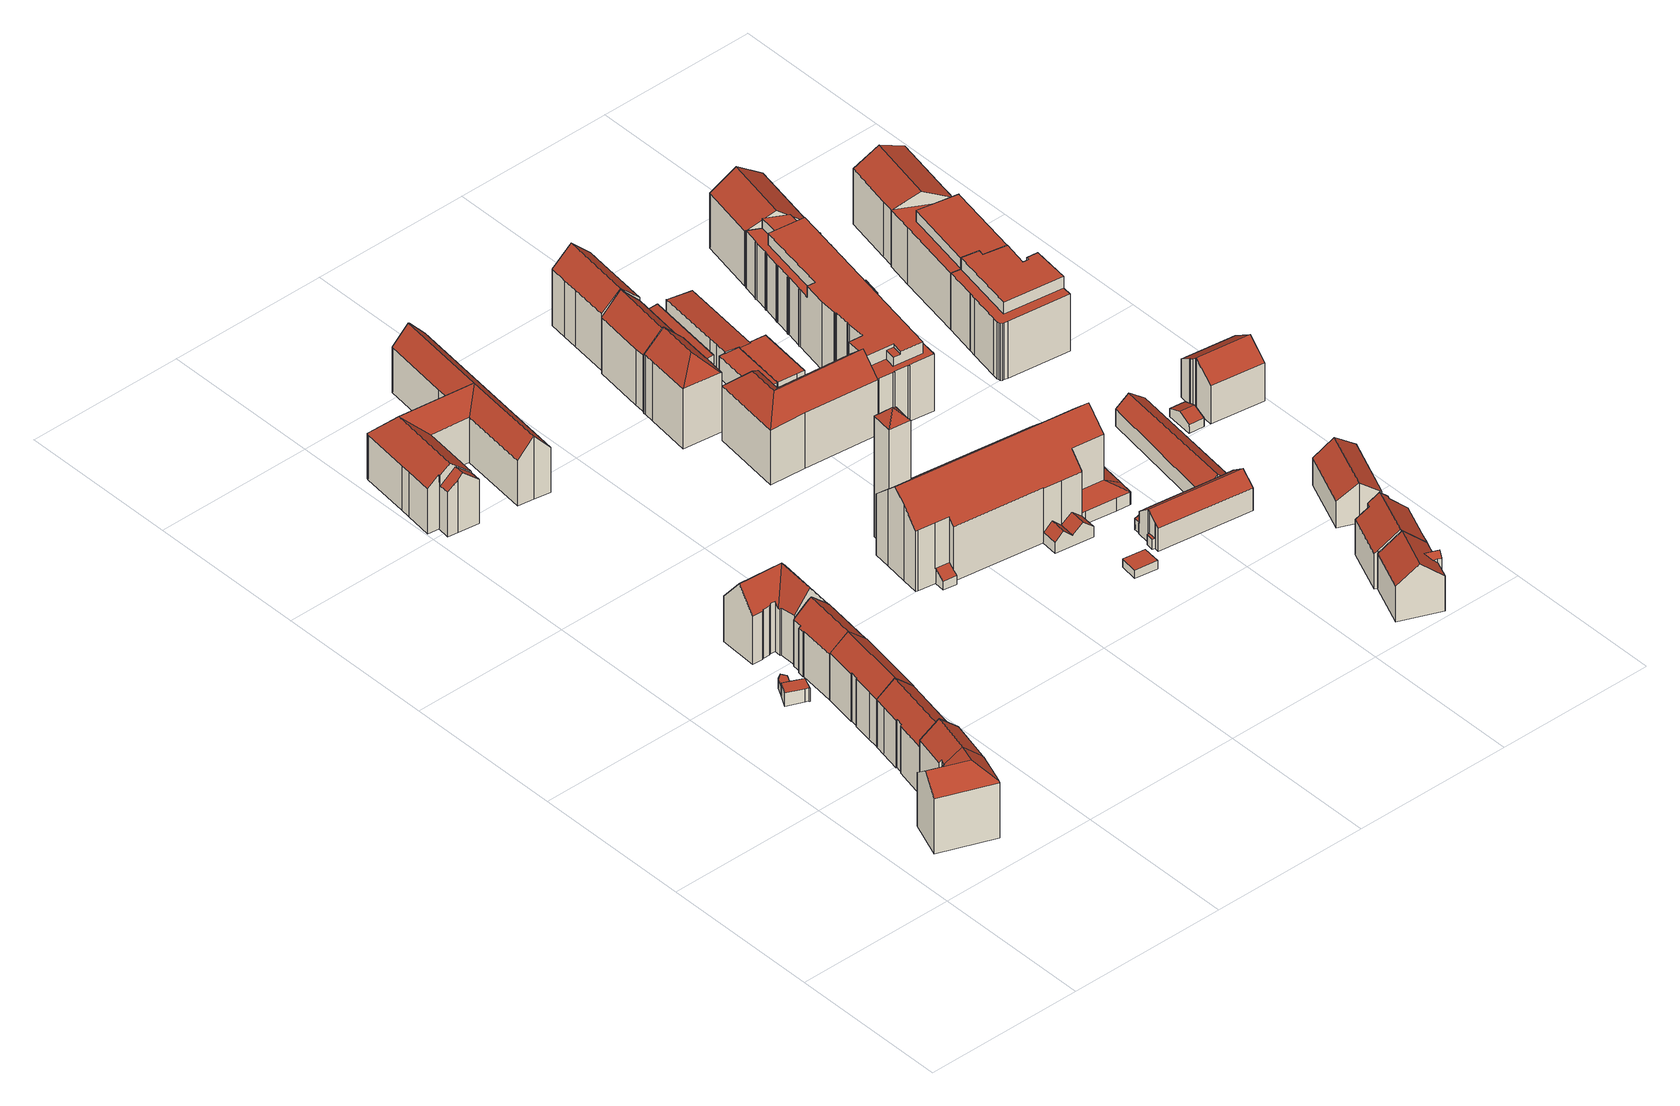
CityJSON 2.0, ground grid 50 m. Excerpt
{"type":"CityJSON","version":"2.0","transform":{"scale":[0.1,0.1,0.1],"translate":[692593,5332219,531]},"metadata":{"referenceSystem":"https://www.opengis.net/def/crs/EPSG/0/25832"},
"CityObjects":{
"building1":{"type":"Building","attributes":{"Gemeindeschluessel":"09162000","HoeheDach":"555.760","HoeheGrund":"532.380","Methode":"2000","NiedrigsteTraufeDesGebaeudes":"550.378","Geometrietyp2DReferenz":"3000","function":"31001_1000","roofType":"3100","measuredHeight":23.38,"storeysAboveGround":5},"geometry":[{"type":"MultiSurface","lod":"2","boundaries":[[[0,1,2,3]],[[4,5,6,7]],[[8,5,4,9,10]],[[6,11,12,7]],[[13,3,2,14,15]],[[10,9,13,15]],[[16,17,18,19,20]],[[21,22,20,19,23]],[[16,20,22,24]],[[0,3,13,9,4,7,12,25,26,27,17,16,24]],[[14,2,1,21,23,28]],[[11,29,30,25,12]],[[26,31,32,27]],[[28,23,30,29]],[[31,30,23,19,18,32]],[[26,25,30,31]],[[27,32,18,17]],[[0,24,22,21,1]],[[28,29,11,6,5,8]],[[10,15,14,28,8]]],"semantics":{"surfaces":[{"type":"WallSurface"},{"type":"RoofSurface"},{"type":"GroundSurface"}],"values":[0,0,0,0,0,0,0,1,0,2,1,0,0,1,1,0,0,0,1,1]}}]},
"building2":{"type":"Building","attributes":{"Gemeindeschluessel":"09162000","HoeheDach":"553.358","HoeheGrund":"532.511","Methode":"1000","NiedrigsteTraufeDesGebaeudes":"548.256","Geometrietyp2DReferenz":"3000","function":"31001_1000","roofType":"3100","measuredHeight":20.85,"storeysAboveGround":5},"geometry":[{"type":"MultiSurface","lod":"2","boundaries":[[[33,34,35,36]],[[33,36,37,38,39,40,41,42,43,44,45]],[[46,41,40,47]],[[48,49,39,38,50,51]],[[52,37,36,35]],[[37,52,53,50,38]],[[54,47,40,39,49]],[[55,45,44,56]],[[57,51,50,53]],[[58,42,41,46]],[[59,57,53,52,35,34,55,56,60,58,46,47,54]],[[48,59,54,49]],[[56,44,43,60]],[[59,48,51,57]],[[60,43,42,58]],[[34,33,45,55]]],"semantics":{"surfaces":[{"type":"WallSurface"},{"type":"RoofSurface"},{"type":"GroundSurface"}],"values":[0,1,0,1,0,0,0,0,0,0,2,0,0,0,0,0]}}]},
"building3":{"type":"Building","attributes":{"Gemeindeschluessel":"09162000","HoeheDach":"537.191","HoeheGrund":"532.800","Methode":"1000","NiedrigsteTraufeDesGebaeudes":"537.191","Geometrietyp2DReferenz":"3000","function":"31001_2000","roofType":"1000","measuredHeight":4.39},"geometry":[{"type":"MultiSurface","lod":"2","boundaries":[[[61,62,63,64]],[[65,66,67,68,61,64,69,70]],[[64,63,71,69]],[[72,71,63,62,73,74,75,76]],[[67,74,73,68]],[[69,71,72,70]],[[66,75,74,67]],[[65,76,75,66]],[[70,72,76,65]],[[68,73,62,61]]],"semantics":{"surfaces":[{"type":"WallSurface"},{"type":"GroundSurface"},{"type":"RoofSurface"}],"values":[0,1,0,2,0,0,0,0,0,0]}}]},
"building4":{"type":"Building","attributes":{"Gemeindeschluessel":"09162000","HoeheDach":"536.143","HoeheGrund":"532.880","Methode":"3100","NiedrigsteTraufeDesGebaeudes":"536.143","Geometrietyp2DReferenz":"3000","function":"31001_2000","roofType":"1000","measuredHeight":3.26},"geometry":[{"type":"MultiSurface","lod":"2","boundaries":[[[77,78,79,80]],[[81,82,83,84]],[[82,85,86,83]],[[79,84,83,86,80]],[[85,77,80,86]],[[78,81,84,79]],[[77,85,82,81,78]]],"semantics":{"surfaces":[{"type":"WallSurface"},{"type":"GroundSurface"},{"type":"RoofSurface"}],"values":[0,0,0,1,0,0,2]}}]},
"building5":{"type":"Building","attributes":{"Gemeindeschluessel":"09162000","HoeheDach":"553.396","HoeheGrund":"532.600","Methode":"1000","NiedrigsteTraufeDesGebaeudes":"548.379","Geometrietyp2DReferenz":"3000","function":"31001_1000","roofType":"3100","measuredHeight":20.8,"storeysAboveGround":5},"geometry":[{"type":"MultiSurface","lod":"2","boundaries":[[[87,88,89,90]],[[91,92,93,94]],[[95,40,96,97,98]],[[99,100,101,102]],[[98,97,94,93]],[[103,104,105,106]],[[103,106,89,88,101,100,107,40,95,108]],[[97,96,109,99,102,87,90,105,104,110,91,94]],[[98,93,92,111,108,95]],[[109,107,100,99]],[[108,111,110,104,103]],[[90,89,106,105]],[[96,40,107,109]],[[110,111,92,91]],[[102,101,88,87]]],"semantics":{"surfaces":[{"type":"WallSurface"},{"type":"RoofSurface"},{"type":"GroundSurface"}],"values":[0,0,0,0,0,0,1,2,1,0,0,0,0,0,0]}}]},
"building6":{"type":"Building","attributes":{"Gemeindeschluessel":"09162000","HoeheDach":"553.340","HoeheGrund":"532.750","Methode":"2000","NiedrigsteTraufeDesGebaeudes":"547.749","Geometrietyp2DReferenz":"3000","function":"31001_1000","roofType":"3100","measuredHeight":20.59,"storeysAboveGround":5},"geometry":[{"type":"MultiSurface","lod":"2","boundaries":[[[112,113,114,115]],[[116,117,118,119]],[[120,121,122,123,124]],[[125,126,127,124,123,128]],[[129,130,131,132]],[[118,117,129,132,133,112,115,134,135,121,120,136,137,138]],[[132,131,139,133]],[[134,140,141,135]],[[136,127,126,137]],[[120,124,127,136]],[[118,138,125,128,119]],[[117,116,130,129]],[[135,141,122,121]],[[113,112,133,139]],[[115,114,140,134]],[[113,139,131,130,116,119,128,123,122,141,140,114]],[[137,126,125,138]]],"semantics":{"surfaces":[{"type":"WallSurface"},{"type":"RoofSurface"},{"type":"GroundSurface"}],"values":[0,0,0,1,0,2,0,0,0,0,0,0,0,0,0,1,0]}}]},
"building7":{"type":"Building","attributes":{"Gemeindeschluessel":"09162000","HoeheDach":"556.280","HoeheGrund":"532.820","Methode":"2000","NiedrigsteTraufeDesGebaeudes":"547.975","Geometrietyp2DReferenz":"3000","function":"31001_1000","roofType":"3100","measuredHeight":23.46,"storeysAboveGround":4},"geometry":[{"type":"MultiSurface","lod":"2","boundaries":[[[142,143,144,145]],[[146,147,148,149,150]],[[151,152,153,154]],[[142,145,155,156,157,158]],[[145,144,150,149]],[[154,153,148,147]],[[159,157,156,160]],[[145,149,148,153,152,161,162,163,155]],[[164,161,152,151]],[[144,165,146,150]],[[121,158,157,159]],[[166,162,161,164]],[[121,120,143,142,158]],[[155,163,167,160,156]],[[143,120,165,144]],[[167,163,162,166]],[[120,121,159,160,167,166,164,151,154,147,146,165]]],"semantics":{"surfaces":[{"type":"RoofSurface"},{"type":"WallSurface"},{"type":"GroundSurface"}],"values":[0,1,1,0,0,1,1,0,1,1,1,1,1,1,1,1,2]}}]},
"building8":{"type":"Building","attributes":{"Gemeindeschluessel":"09162000","HoeheDach":"552.650","HoeheGrund":"531.619","Methode":"2000","NiedrigsteTraufeDesGebaeudes":"546.286","Geometrietyp2DReferenz":"3000","function":"31001_1000","roofType":"3100","measuredHeight":21.03,"storeysAboveGround":3},"geometry":[{"type":"MultiSurface","lod":"2","boundaries":[[[168,169,170,171]],[[172,173,174,175]],[[175,174,176,177]],[[178,179,180,181,182,183,184,185,186,187]],[[173,188,189,190,191,176,174]],[[180,192,193,194,181]],[[178,187,195,196,197,198]],[[199,200,190,189,201,202]],[[203,204,201,189,188]],[[205,206,207,208]],[[209,185,184,210]],[[211,182,181,194]],[[212,213,214,195,187,186]],[[190,179,215,216]],[[217,218,219,220,221]],[[190,200,206,205,192,180,179]],[[178,198,215,179]],[[171,177,176,191,168]],[[195,214,221,220,196]],[[222,215,198,197,219,218]],[[171,170,222,218,217,213,212,209,210,223,211,194,193,208,207,224,225,204,203,172,175,177]],[[219,197,196,220]],[[182,211,223,183]],[[170,169,216,215,222]],[[193,192,205,208]],[[217,221,214,213]],[[225,202,201,204]],[[224,199,202,225]],[[199,224,207,206,200]],[[210,184,183,223]],[[212,186,185,209]],[[203,188,173,172]],[[168,191,190,216,169]]],"semantics":{"surfaces":[{"type":"WallSurface"},{"type":"RoofSurface"},{"type":"GroundSurface"}],"values":[0,0,0,1,1,0,0,1,0,0,0,0,0,1,0,1,1,0,1,0,2,1,0,0,0,0,0,0,0,0,0,0,1]}}]},
"building9":{"type":"Building","attributes":{"Gemeindeschluessel":"09162000","HoeheDach":"577.220","HoeheGrund":"532.990","Methode":"1000","NiedrigsteTraufeDesGebaeudes":"573.435","Geometrietyp2DReferenz":"3000","function":"31001_2000","roofType":"3200","measuredHeight":44.23},"geometry":[{"type":"MultiSurface","lod":"2","boundaries":[[[226,227,228,229,230]],[[231,232,233,234,235]],[[235,234,236,237]],[[226,232,231,227]],[[228,237,236,229]],[[228,227,231,237]],[[234,233,238,236]],[[231,235,237]],[[226,230,238,233,232]],[[229,236,238,230]]],"semantics":{"surfaces":[{"type":"GroundSurface"},{"type":"RoofSurface"},{"type":"WallSurface"}],"values":[0,1,1,2,2,2,1,1,2,2]}}]},
"building10":{"type":"Building","attributes":{"Gemeindeschluessel":"09162000","HoeheDach":"557.420","HoeheGrund":"531.105","Methode":"2000","NiedrigsteTraufeDesGebaeudes":"550.538","Geometrietyp2DReferenz":"3000","function":"31001_1000","roofType":"3200","measuredHeight":26.32,"storeysAboveGround":6},"geometry":[{"type":"MultiSurface","lod":"2","boundaries":[[[239,240,241,242]],[[243,241,240,244,245,246,247,248,249,250,251,252,253,254]],[[245,255,256,246]],[[257,258,259,260,261,262,263,264,265,266,239,242]],[[243,257,242,241]],[[251,261,260,252]],[[253,259,258,254]],[[246,256,267,247]],[[252,260,259,253]],[[250,262,261,251]],[[257,243,254,258]],[[265,264,268]],[[247,267,269,248]],[[248,269,270,249]],[[250,249,270,263,262]],[[240,239,266,244]],[[245,244,266,265,268,255]],[[268,264,263,270,269,267,256,255]]],"semantics":{"surfaces":[{"type":"WallSurface"},{"type":"GroundSurface"},{"type":"RoofSurface"}],"values":[0,1,0,2,0,0,0,0,0,0,0,2,0,0,0,0,0,2]}}]},
"building11":{"type":"Building","attributes":{"name":"Königin des Friedens","Gemeindeschluessel":"09162000","HoeheDach":"562.000","HoeheGrund":"533.127","Methode":"2000","NiedrigsteTraufeDesGebaeudes":"536.063","Geometrietyp2DReferenz":"3000","function":"31001_3041","roofType":"3100","measuredHeight":28.87,"storeysAboveGround":1},"geometry":[{"type":"MultiSurface","lod":"2","boundaries":[[[271,272,273,274]],[[275,276,277]],[[278,279,280,281]],[[281,280,282,283]],[[284,285,286,287,288]],[[289,290,291,292]],[[293,294,295,296]],[[297,287,286,298]],[[299,300,272,271]],[[293,301,302,303,294]],[[304,274,273,305,306]],[[307,308,309,310]],[[311,312,313,314]],[[315,316,296,295]],[[317,318,311,314,319]],[[320,321,322,285,284,323]],[[324,325,326,327]],[[328,329,330,331,332,333]],[[334,335,336,337]],[[338,339,313,312,282,280,279,340,291,290,306,305]],[[319,339,338,341]],[[303,302,275,277]],[[293,296,316,329,328,321,320,342,343,309,308,299,271,274,304,289,292,344,278,281,283,345,346,301]],[[288,331,330,326,325,347,338,305,273,272,300,336,335,348,323,284]],[[288,287,349,332,331]],[[300,299,308,307,337,336]],[[276,350,341,277]],[[315,295,294,303,277,324,327]],[[328,333,351,297,298,322,321]],[[341,338,347,277]],[[319,352,353]],[[342,320,323,348,354]],[[344,340,279,278]],[[292,291,340,344]],[[317,346,345,318]],[[298,286,285,322]],[[350,352,319,341]],[[307,310,355,354,334,337]],[[351,349,287,297]],[[343,355,310,309]],[[345,283,282,312,311,318]],[[333,332,349,351]],[[329,316,315,327,326,330]],[[346,317,353,352,350,276,275,302,301]],[[277,347,325,324]],[[354,348,335,334]],[[304,306,290,289]],[[353,317,319]],[[314,313,339,319]],[[355,343,342,354]]],"semantics":{"surfaces":[{"type":"WallSurface"},{"type":"RoofSurface"},{"type":"GroundSurface"}],"values":[0,0,0,0,0,0,0,1,0,0,0,0,0,0,1,0,0,0,0,1,0,1,2,1,0,0,1,1,0,0,0,0,0,0,0,1,1,1,1,0,0,1,0,0,0,0,0,1,0,0]}}]},
"building12":{"type":"Building","attributes":{"Gemeindeschluessel":"09162000","HoeheDach":"534.657","HoeheGrund":"532.916","Methode":"1000","NiedrigsteTraufeDesGebaeudes":"534.657","Geometrietyp2DReferenz":"3000","function":"51009_1610","roofType":"1000","measuredHeight":1.74},"geometry":[{"type":"MultiSurface","lod":"2","boundaries":[[[356,357,358,359]],[[359,358,360,361]],[[362,360,358,357]],[[361,360,362,363]],[[363,362,357,356]],[[356,359,361,363]]],"semantics":{"surfaces":[{"type":"WallSurface"},{"type":"RoofSurface"},{"type":"GroundSurface"}],"values":[0,0,1,0,0,2]}}]},
"building13":{"type":"Building","attributes":{"Gemeindeschluessel":"09162000","HoeheDach":"556.820","HoeheGrund":"531.373","Methode":"2000","NiedrigsteTraufeDesGebaeudes":"550.249","Geometrietyp2DReferenz":"3000","function":"31001_1000","roofType":"3100","measuredHeight":25.45,"storeysAboveGround":7},"geometry":[{"type":"MultiSurface","lod":"2","boundaries":[[[364,365,366,367,368,369]],[[370,371,372,373]],[[374,366,365,375]],[[376,367,366,374]],[[377,368,367,376]],[[378,364,369,379]],[[364,378,380,381]],[[380,378,379,377,376,374,375,370,373]],[[370,375,365,371]],[[381,380,373,372]],[[379,369,368,377]],[[381,372,371,365,364]]],"semantics":{"surfaces":[{"type":"RoofSurface"},{"type":"WallSurface"},{"type":"GroundSurface"}],"values":[0,1,1,1,1,1,1,2,1,1,1,0]}}]},
"building14":{"type":"Building","attributes":{"Gemeindeschluessel":"09162000","HoeheDach":"557.340","HoeheGrund":"532.660","Methode":"2000","NiedrigsteTraufeDesGebaeudes":"551.075","Geometrietyp2DReferenz":"3000","function":"31001_1000","roofType":"3200","measuredHeight":24.68,"storeysAboveGround":6},"geometry":[{"type":"MultiSurface","lod":"2","boundaries":[[[382,383,384,385,386]],[[383,387,388,384]],[[389,390,391,392]],[[393,394,395,396]],[[388,397,398,384]],[[399,396,395,400]],[[401,402,398,397,393,396,399,403,389,392]],[[382,391,390,404,383]],[[404,403,399,400]],[[387,400,395,394,388]],[[383,404,400,387]],[[397,388,394,393]],[[401,392,391,382,386]],[[402,385,384,398]],[[390,389,403,404]],[[385,402,401,386]]],"semantics":{"surfaces":[{"type":"RoofSurface"},{"type":"WallSurface"},{"type":"GroundSurface"}],"values":[0,0,1,1,1,1,2,0,1,0,0,1,1,1,1,1]}}]},
"building15":{"type":"Building","attributes":{"Gemeindeschluessel":"09162000","HoeheDach":"535.729","HoeheGrund":"532.950","Methode":"2000","NiedrigsteTraufeDesGebaeudes":"535.729","Geometrietyp2DReferenz":"3000","function":"31001_2000","roofType":"1000","measuredHeight":2.78},"geometry":[{"type":"MultiSurface","lod":"2","boundaries":[[[405,406,407,408]],[[409,410,411,412]],[[411,406,405,412]],[[410,407,406,411]],[[412,405,408,409]],[[409,408,407,410]]],"semantics":{"surfaces":[{"type":"RoofSurface"},{"type":"GroundSurface"},{"type":"WallSurface"}],"values":[0,1,2,2,2,2]}}]},
"building16":{"type":"Building","attributes":{"Gemeindeschluessel":"09162000","HoeheDach":"557.344","HoeheGrund":"532.472","Methode":"1000","NiedrigsteTraufeDesGebaeudes":"551.418","Geometrietyp2DReferenz":"3000","function":"31001_1000","roofType":"3100","measuredHeight":24.87,"storeysAboveGround":7},"geometry":[{"type":"MultiSurface","lod":"2","boundaries":[[[413,414,415,416]],[[416,415,417,418]],[[414,419,420,421,422,415]],[[415,422,423,424,425,417]],[[426,421,420,427]],[[427,420,419,428]],[[428,419,414,413]],[[429,425,424,430]],[[431,423,422,432]],[[418,417,425,429]],[[413,416,418,429,430,431,432,426,427,428]],[[432,422,421,426]],[[430,424,423,431]]],"semantics":{"surfaces":[{"type":"WallSurface"},{"type":"RoofSurface"},{"type":"GroundSurface"}],"values":[0,0,1,1,0,0,0,0,0,0,2,0,0]}}]},
"building17":{"type":"Building","attributes":{"Gemeindeschluessel":"09162000","HoeheDach":"539.414","HoeheGrund":"532.194","Methode":"1000","NiedrigsteTraufeDesGebaeudes":"539.414","Geometrietyp2DReferenz":"3000","function":"31001_1000","roofType":"1000","measuredHeight":7.22,"storeysAboveGround":3},"geometry":[{"type":"MultiSurface","lod":"2","boundaries":[[[433,434,435,436]],[[437,438,434,433]],[[439,440,435,434,438,441,442,443,444,445,446]],[[447,444,443,448]],[[448,443,442,449]],[[436,435,440,450]],[[451,441,438,437]],[[450,440,439,452]],[[453,445,444,447]],[[454,453,447,448,449,451,437,433,436,450,452]],[[449,442,441,451]],[[452,439,446,454]],[[454,446,445,453]]],"semantics":{"surfaces":[{"type":"WallSurface"},{"type":"RoofSurface"},{"type":"GroundSurface"}],"values":[0,0,1,0,0,0,0,0,0,2,0,0,0]}}]},
"building18":{"type":"Building","attributes":{"Gemeindeschluessel":"09162000","HoeheDach":"535.942","HoeheGrund":"532.740","Methode":"1000","NiedrigsteTraufeDesGebaeudes":"535.407","Geometrietyp2DReferenz":"3000","function":"31001_2000","roofType":"3100","measuredHeight":3.2},"geometry":[{"type":"MultiSurface","lod":"2","boundaries":[[[455,456,457,458]],[[459,460,461,456,455]],[[462,463,464,465]],[[457,456,461,466]],[[458,457,466,463,462]],[[465,464,467,468]],[[468,467,460,459]],[[459,455,458,462,465,468]],[[466,461,460,467,464,463]]],"semantics":{"surfaces":[{"type":"WallSurface"},{"type":"RoofSurface"},{"type":"GroundSurface"}],"values":[0,0,0,1,0,0,0,2,1]}}]},
"building19":{"type":"Building","attributes":{"Gemeindeschluessel":"09162000","HoeheDach":"539.471","HoeheGrund":"531.670","Methode":"1000","NiedrigsteTraufeDesGebaeudes":"539.471","Geometrietyp2DReferenz":"3000","function":"31001_1000","roofType":"1000","measuredHeight":7.8,"storeysAboveGround":3},"geometry":[{"type":"MultiSurface","lod":"2","boundaries":[[[469,470,471,472]],[[473,474,475,476]],[[474,477,471,470,478,479,480,475]],[[481,480,479,482]],[[482,479,478,483]],[[476,475,480,481]],[[483,478,470,469]],[[476,481,482,483,469,472,484,473]],[[484,477,474,473]],[[472,471,477,484]]],"semantics":{"surfaces":[{"type":"WallSurface"},{"type":"RoofSurface"},{"type":"GroundSurface"}],"values":[0,0,1,0,0,0,0,2,0,0]}}]},
"building20":{"type":"Building","attributes":{"Gemeindeschluessel":"09162000","HoeheDach":"535.802","HoeheGrund":"532.613","Methode":"2000","NiedrigsteTraufeDesGebaeudes":"535.179","Geometrietyp2DReferenz":"3000","function":"31001_2000","roofType":"1000","measuredHeight":3.19,"storeysAboveGround":1},"geometry":[{"type":"MultiSurface","lod":"2","boundaries":[[[485,486,487,488]],[[489,490,491,492]],[[490,487,486,493,494,491]],[[492,491,494,495]],[[492,495,496,485,488,489]],[[496,493,486,485]],[[488,487,490,489]],[[495,494,493,496]]],"semantics":{"surfaces":[{"type":"WallSurface"},{"type":"RoofSurface"},{"type":"GroundSurface"}],"values":[0,0,1,0,2,0,0,0]}}]},
"building21":{"type":"Building","attributes":{"Gemeindeschluessel":"09162000","HoeheDach":"539.923","HoeheGrund":"532.091","Methode":"2000","NiedrigsteTraufeDesGebaeudes":"539.120","Geometrietyp2DReferenz":"3000","function":"31001_1000","roofType":"1000","measuredHeight":7.83,"storeysAboveGround":3},"geometry":[{"type":"MultiSurface","lod":"2","boundaries":[[[497,480,498,499]],[[500,501,502,503,504,505,506,498,480,507,508]],[[509,503,502,510]],[[499,498,506,511]],[[500,512,513,501]],[[513,512,514,515,497,499,511,516,517,509,510]],[[510,502,501,513]],[[511,506,505,516]],[[516,505,504,517]],[[517,504,503,509]],[[515,507,480,497]],[[512,500,508,514]],[[514,508,507,515]]],"semantics":{"surfaces":[{"type":"WallSurface"},{"type":"RoofSurface"},{"type":"GroundSurface"}],"values":[0,1,0,0,0,2,0,0,0,0,0,0,0]}}]},
"building22":{"type":"Building","attributes":{"Gemeindeschluessel":"09162000","HoeheDach":"544.599","HoeheGrund":"533.420","Methode":"2000","NiedrigsteTraufeDesGebaeudes":"536.810","Geometrietyp2DReferenz":"3000","function":"31001_9998","roofType":"3100","measuredHeight":11.18,"storeysAboveGround":2},"geometry":[{"type":"MultiSurface","lod":"2","boundaries":[[[518,519,520,521,522]],[[523,521,520,524,525,526]],[[527,528,529,530]],[[531,532,533,534]],[[535,536,532,537,538,539]],[[531,540,537,532]],[[541,542,523,526,543]],[[544,538,537,540,545,529,528]],[[546,525,524,547]],[[545,548,530,529]],[[527,530,548,549,550,551,536,535,546,547,519,518,552,553,554,555]],[[550,549,540,531,534]],[[550,534,533,551]],[[551,533,532,536]],[[552,541,556,553]],[[552,518,522,542,541]],[[544,557,558,556,541,543,539,538]],[[553,556,558,554]],[[527,555,557,544,528]],[[542,522,521,523]],[[554,558,557,555]],[[543,526,525,546,535,539]],[[547,524,520,519]],[[548,545,540,549]]],"semantics":{"surfaces":[{"type":"WallSurface"},{"type":"RoofSurface"},{"type":"GroundSurface"}],"values":[0,1,0,1,0,0,0,1,0,0,2,0,0,0,0,0,1,0,0,1,0,0,0,0]}}]},
"building23":{"type":"Building","attributes":{"Gemeindeschluessel":"09162000","HoeheDach":"550.500","HoeheGrund":"532.730","Methode":"2000","NiedrigsteTraufeDesGebaeudes":"544.604","Geometrietyp2DReferenz":"3000","function":"31001_9998","roofType":"3100","measuredHeight":17.77,"storeysAboveGround":4},"geometry":[{"type":"MultiSurface","lod":"2","boundaries":[[[559,560,561,562]],[[563,564,565,566,567]],[[563,568,569,570,564]],[[567,571,572,568,563]],[[566,565,573,574]],[[575,573,565,570,569,576,577,578,579,580]],[[581,582,562,561,580]],[[583,578,577,584]],[[581,580,579,585]],[[585,579,578,583]],[[576,586,577]],[[568,572,586,576,569]],[[580,561,560,575]],[[559,574,573,575,560]],[[565,564,570]],[[586,572,571,584,577]],[[571,567,566,574,559,562,582,581,585,583,584]]],"semantics":{"surfaces":[{"type":"WallSurface"},{"type":"RoofSurface"},{"type":"GroundSurface"}],"values":[0,0,1,0,0,1,0,0,0,0,0,1,1,0,0,0,2]}}]},
"building24":{"type":"Building","attributes":{"Gemeindeschluessel":"09162000","HoeheDach":"550.930","HoeheGrund":"532.863","Methode":"2000","NiedrigsteTraufeDesGebaeudes":"544.577","Geometrietyp2DReferenz":"3000","function":"31001_9998","roofType":"3100","measuredHeight":18.07,"storeysAboveGround":4},"geometry":[{"type":"MultiSurface","lod":"2","boundaries":[[[587,588,589,590]],[[591,592,593,594]],[[595,596,597,598,599]],[[595,599,600,601]],[[602,603,593,592,604,605,606,596,595,601,587,590,607,608,609]],[[603,610,594,593]],[[607,611,612,608]],[[580,612,611,589,588,600,599,598,613]],[[601,600,588,587]],[[604,614,615,605]],[[614,604,592,591]],[[608,612,580,609]],[[602,613,610,603]],[[591,594,610,613,598,597,616,615,614]],[[605,615,616,606]],[[602,609,580,613]],[[606,616,597,596]],[[590,589,611,607]]],"semantics":{"surfaces":[{"type":"WallSurface"},{"type":"GroundSurface"},{"type":"RoofSurface"}],"values":[0,0,0,0,1,0,0,2,0,0,0,0,0,2,0,0,0,0]}}]},
"building25":{"type":"Building","attributes":{"Gemeindeschluessel":"09162000","HoeheDach":"555.360","HoeheGrund":"532.380","Methode":"2000","NiedrigsteTraufeDesGebaeudes":"551.540","Geometrietyp2DReferenz":"3000","function":"31001_1000","roofType":"1000","measuredHeight":22.98,"storeysAboveGround":6},"geometry":[{"type":"MultiSurface","lod":"2","boundaries":[[[617,618,619,620]],[[621,622,623,624]],[[625,626,627,628]],[[629,630,631,632]],[[633,634,635,636]],[[637,638,639,640]],[[641,642,643,644]],[[645,646,647,648]],[[649,650,651,652]],[[653,654,655,656]],[[657,658,659,660]],[[661,662,663,664]],[[665,666,667,668]],[[620,619,669,670]],[[671,672,673,674]],[[675,676,677,678]],[[679,680,681,682,683,684,685,686,687,688,689,690,677,676,691,692,693,694,695,696]],[[697,698,699,700]],[[701,702,703,704]],[[705,689,688,706]],[[707,680,679,708]],[[709,710,638,637]],[[711,712,651,650]],[[713,714,715,716,717,675,678,718,705,706,719,720,697,700,721,722,723,724,709,637,640,725,726,727,728,729,730,731,732,733,734,657,660,735,736,701,704,737,738,739,740,741,633,636,629,632,742,743,744,745,746,747,748,749,671,674,665,668,750,751,752,661,664,753,754,755,756,757,621,624,758,625,628,759,645,648,760,761,617,620,670,762,653,656,763,764,765]],[[641,644,766,767,768,769,655,654,770,669,619,618,771,772,647,646,773,627,626,774,623,622,775,776,777,778,779,663,662,780,781,782,667,666,673,672,783,784,785,786,787,788,789,790,631,630,635,634,791,792,793,794,795,703,702,796,797,798,799,800]],[[624,623,774,758]],[[704,703,795,737]],[[750,782,781,751]],[[742,790,789,743]],[[636,635,630,629]],[[718,690,689,705]],[[674,673,666,665]],[[745,787,786,746]],[[678,677,690,718]],[[741,791,634,633]],[[641,800,681,680,707,642]],[[632,631,790,742]],[[759,773,646,645]],[[697,720,686,685,801,698]],[[706,688,687,719]],[[730,802,803,731]],[[752,780,662,661]],[[797,712,711,798]],[[761,771,618,617]],[[755,777,776,756]],[[757,775,622,621]],[[736,735,804,652,651,712,797,796]],[[668,667,782,750]],[[664,663,779,753]],[[724,805,710,709]],[[683,682,799,798,711,650,649,806]],[[763,769,768,764]],[[719,687,686,720]],[[734,807,658,657]],[[707,708,643,642]],[[743,789,788,744]],[[722,808,809,723]],[[748,784,783,749]],[[799,682,681,800]],[[753,779,778,754]],[[762,770,654,653]],[[670,669,770,762]],[[739,793,792,740]],[[628,627,773,759]],[[740,792,791,741]],[[732,810,811,733]],[[656,655,769,763]],[[764,768,767,765]],[[733,811,807,734]],[[736,796,702,701]],[[812,806,649,652,804,659,658,807,811,810,803,802,813,814,815,816,817,639,638,710,805,809,808,818,699,698,801]],[[715,693,692,716]],[[714,694,693,715]],[[744,788,787,745]],[[723,809,805,724]],[[660,659,804,735]],[[751,781,780,752]],[[726,816,815,727]],[[679,696,766,644,643,708]],[[738,794,793,739]],[[749,783,672,671]],[[728,814,813,729]],[[640,639,817,725]],[[737,795,794,738]],[[754,778,777,755]],[[758,774,626,625]],[[725,817,816,726]],[[729,813,802,730]],[[727,815,814,728]],[[812,684,683,806]],[[801,685,684,812]],[[760,772,771,761]],[[713,765,767,766,696,695]],[[716,692,691,717]],[[721,818,808,722]],[[713,695,694,714]],[[746,786,785,747]],[[717,691,676,675]],[[700,699,818,721]],[[747,785,784,748]],[[756,776,775,757]],[[648,647,772,760]],[[731,803,810,732]]],"semantics":{"surfaces":[{"type":"WallSurface"},{"type":"RoofSurface"},{"type":"GroundSurface"}],"values":[0,0,0,0,0,0,0,0,0,0,0,0,0,0,0,0,1,0,0,0,0,0,1,2,1,0,0,0,0,0,0,0,0,0,0,0,0,0,0,0,0,0,0,0,0,0,0,0,0,0,0,0,0,0,1,0,0,0,0,0,0,0,0,0,0,0,0,0,0,0,1,0,0,0,0,0,0,0,0,0,0,0,0,0,0,0,0,0,0,0,0,0,0,0,0,0,0,0,0,0,0,0,0]}}]},
"building26":{"type":"Building","attributes":{"Gemeindeschluessel":"09162000","HoeheDach":"541.889","HoeheGrund":"532.660","Methode":"1000","NiedrigsteTraufeDesGebaeudes":"537.500","Geometrietyp2DReferenz":"3000","function":"31001_9998","roofType":"3100","measuredHeight":9.23,"storeysAboveGround":1},"geometry":[{"type":"MultiSurface","lod":"2","boundaries":[[[819,820,821,822]],[[823,824,825,826]],[[827,828,829,830,831]],[[826,825,832,833]],[[834,835,833,832]],[[836,837,838,829,828]],[[827,839,836,828]],[[835,834,822,821]],[[840,823,826,833,835,821,820,837,836,839]],[[823,840,831,830,824]],[[820,819,838,837]],[[834,832,825,824,830,829,838,819,822]],[[831,840,839,827]]],"semantics":{"surfaces":[{"type":"WallSurface"},{"type":"RoofSurface"},{"type":"GroundSurface"}],"values":[0,0,1,0,0,0,0,0,2,0,0,1,0]}}]},
"building27":{"type":"Building","attributes":{"Gemeindeschluessel":"09162000","HoeheDach":"546.612","HoeheGrund":"532.960","Methode":"2000","NiedrigsteTraufeDesGebaeudes":"541.982","Geometrietyp2DReferenz":"3000","function":"31001_1000","roofType":"3100","measuredHeight":13.65,"storeysAboveGround":3},"geometry":[{"type":"MultiSurface","lod":"2","boundaries":[[[841,842,843,844]],[[842,845,846,843]],[[847,841,844,848,849,850]],[[848,846,845,849]],[[851,852,845,842]],[[849,845,852,850]],[[844,843,846,848]],[[842,841,847,851]],[[851,847,850,852]]],"semantics":{"surfaces":[{"type":"WallSurface"},{"type":"RoofSurface"},{"type":"GroundSurface"}],"values":[0,1,2,0,1,0,0,0,0]}}]},
"building28":{"type":"Building","attributes":{"Gemeindeschluessel":"09162000","HoeheDach":"556.776","HoeheGrund":"532.720","Methode":"1000","NiedrigsteTraufeDesGebaeudes":"551.207","Geometrietyp2DReferenz":"3000","function":"31001_1000","roofType":"3100","measuredHeight":24.06,"storeysAboveGround":6},"geometry":[{"type":"MultiSurface","lod":"2","boundaries":[[[853,854,855,856,857]],[[853,857,858,859,860]],[[857,856,861,858]],[[861,856,855,862]],[[858,861,862,863,859]],[[862,855,854,864,863]],[[859,863,864,860]],[[860,864,854,853]]],"semantics":{"surfaces":[{"type":"WallSurface"},{"type":"GroundSurface"},{"type":"RoofSurface"}],"values":[0,1,0,2,0,2,0,0]}}]},
"building29":{"type":"Building","attributes":{"Gemeindeschluessel":"09162000","HoeheDach":"537.103","HoeheGrund":"532.621","Methode":"1000","NiedrigsteTraufeDesGebaeudes":"535.381","Geometrietyp2DReferenz":"3000","function":"31001_2000","roofType":"3100","measuredHeight":4.48,"storeysAboveGround":1},"geometry":[{"type":"MultiSurface","lod":"2","boundaries":[[[865,866,867,868,869]],[[870,871,865,869]],[[870,872,873,874,871]],[[869,868,872,870]],[[868,867,873,872]],[[871,874,866,865]],[[867,866,874,873]]],"semantics":{"surfaces":[{"type":"WallSurface"},{"type":"GroundSurface"},{"type":"RoofSurface"}],"values":[0,1,0,0,2,0,2]}}]},
"building30":{"type":"Building","attributes":{"Gemeindeschluessel":"09162000","HoeheDach":"555.474","HoeheGrund":"532.470","Methode":"2000","NiedrigsteTraufeDesGebaeudes":"551.631","Geometrietyp2DReferenz":"3000","function":"31001_1000","roofType":"1000","measuredHeight":23,"storeysAboveGround":7},"geometry":[{"type":"MultiSurface","lod":"2","boundaries":[[[875,876,877,878]],[[879,880,876,875]],[[881,882,883,884]],[[885,886,887,888]],[[889,890,891,892]],[[884,883,893,894]],[[892,891,895,896]],[[897,898,899,879,875,878,900,901,902,903,904,905,889,892,896,881,884,894,906,907,908]],[[905,909,910,890,889]],[[886,910,909,887]],[[904,911,909,905]],[[897,912,913,898]],[[898,913,914,899]],[[900,915,916,901]],[[893,917,906,894]],[[903,918,911,904]],[[899,914,880,879]],[[885,917,893,883,882,895,891,890,910,886]],[[907,888,919,908]],[[919,888,887,909,911,918,920,916,915,877,876,880,914,913,912]],[[901,916,920,902]],[[895,882,881,896]],[[920,918,903,902]],[[919,912,897,908]],[[906,917,885,888,907]],[[877,915,900,878]]],"semantics":{"surfaces":[{"type":"WallSurface"},{"type":"GroundSurface"},{"type":"RoofSurface"}],"values":[0,0,0,0,0,0,0,1,0,0,0,0,0,0,0,0,0,2,0,2,0,0,0,0,0,0]}}]},
"building31":{"type":"Building","attributes":{"Gemeindeschluessel":"09162000","HoeheDach":"550.280","HoeheGrund":"532.630","Methode":"2000","NiedrigsteTraufeDesGebaeudes":"545.403","Geometrietyp2DReferenz":"3000","function":"31001_1000","roofType":"3100","measuredHeight":17.65,"storeysAboveGround":4},"geometry":[{"type":"MultiSurface","lod":"2","boundaries":[[[921,922,923,924]],[[925,926,927,928]],[[926,929,930,931,932,933,923,922,927]],[[934,925,928,921,924,935,936,937,938,939,940]],[[939,941,942,940]],[[924,923,933,935]],[[935,933,932,936]],[[938,943,941,939]],[[928,927,922,921]],[[943,930,929,944,942,941]],[[940,942,944,934]],[[934,944,929,926,925]],[[936,932,931,937]],[[937,931,930,943,938]]],"semantics":{"surfaces":[{"type":"WallSurface"},{"type":"RoofSurface"},{"type":"GroundSurface"}],"values":[0,0,1,2,0,0,0,0,0,1,0,0,0,0]}}]},
"building32":{"type":"Building","attributes":{"Gemeindeschluessel":"09162000","HoeheDach":"555.434","HoeheGrund":"532.520","Methode":"2000","NiedrigsteTraufeDesGebaeudes":"551.608","Geometrietyp2DReferenz":"3000","function":"31001_1000","roofType":"1000","measuredHeight":22.91,"storeysAboveGround":7},"geometry":[{"type":"MultiSurface","lod":"2","boundaries":[[[892,945,946,889]],[[946,945,947,948,949,950,951]],[[952,953,954,955]],[[956,957,911,909,958,959,954,953,960]],[[904,911,957,961]],[[957,956,962,961]],[[956,960,963,962]],[[964,955,954,959,949,948]],[[909,951,950,958]],[[958,950,949,959]],[[889,946,951,909,905]],[[964,948,947,896]],[[896,947,945,892]],[[905,909,911,904]],[[964,896,892,889,905,904,961,962,963,952,955]],[[963,960,953,952]]],"semantics":{"surfaces":[{"type":"WallSurface"},{"type":"RoofSurface"},{"type":"GroundSurface"}],"values":[0,1,0,1,0,0,0,0,0,0,0,0,0,0,2,0]}}]},
"building33":{"type":"Building","attributes":{"Gemeindeschluessel":"09162000","HoeheDach":"556.325","HoeheGrund":"532.930","Methode":"2000","NiedrigsteTraufeDesGebaeudes":"551.415","Geometrietyp2DReferenz":"3000","function":"31001_9998","roofType":"3100","measuredHeight":23.39,"storeysAboveGround":6},"geometry":[{"type":"MultiSurface","lod":"2","boundaries":[[[965,966,967,968,969,970,971]],[[972,967,966,973]],[[974,975,970,969,976]],[[977,978,979,980]],[[976,969,968,981]],[[971,970,975,982,979,978]],[[973,966,965,983]],[[984,982,975,974]],[[980,979,982,984]],[[974,976,981,972,973,983,977,980,984]],[[983,965,971,978,977]],[[981,968,967,972]]],"semantics":{"surfaces":[{"type":"RoofSurface"},{"type":"WallSurface"},{"type":"GroundSurface"}],"values":[0,1,1,1,1,0,1,1,1,2,1,1]}}]}
},
"vertices":[
[305,199,14],[305,199,200],[307,198,198],[307,198,14],[138,269,14],[138,269,194],[145,266,194],[145,266,14],[115,209,248],[95,155,14],[95,155,198],[143,261,198],[143,261,14],[266,89,14],[268,95,203],[266,89,198],[340,334,14],[229,360,14],[229,360,199],[285,347,248],[340,334,199],[305,200,200],[312,218,198],[253,220,248],[312,218,14],[205,238,14],[211,254,14],[204,256,14],[235,164,248],[198,240,198],[205,238,204],[211,254,206],[204,256,199],
[252,459,174],[252,459,15],[229,361,15],[229,361,173],[229,360,173],[285,347,224],[331,570,224],[277,581,175],[277,578,175],[270,545,175],[257,483,174],[259,482,177],[254,458,177],[277,578,15],[277,581,15],[385,555,174],[386,558,174],[340,334,174],[378,522,174],[229,360,15],[340,334,15],[386,558,15],[254,458,15],[259,482,15],[378,522,15],[270,545,15],[385,555,15],[257,483,15],
[270,833,18],[270,833,62],[269,834,62],[269,834,18],[208,863,18],[229,900,18],[253,889,18],[288,873,18],[269,836,18],[259,840,18],[269,836,62],[259,840,62],[288,873,62],[253,889,62],[229,900,62],[208,863,62],
[271,923,51],[253,889,51],[253,889,19],[271,923,19],[229,900,51],[245,928,51],[245,928,19],[229,900,19],[261,939,51],[261,939,19],
[296,679,16],[296,679,177],[300,703,177],[300,703,16],[392,594,16],[392,594,175],[386,561,175],[386,561,16],[331,569,224],[277,581,16],[386,558,16],[386,558,175],[283,616,16],[283,616,175],[293,679,175],[293,679,16],[314,804,174],[314,804,16],[297,703,16],[297,703,174],[278,583,175],[369,794,224],[278,583,16],[424,783,16],[424,783,175],
[333,940,18],[333,940,172],[336,968,172],[336,968,18],[313,804,171],[313,804,18],[314,804,18],[314,804,172],[449,959,18],[342,972,18],[342,972,176],[393,966,223],[449,959,172],[424,783,172],[425,786,172],[429,818,172],[369,794,223],[327,920,18],[327,920,169],[325,921,168],[325,921,18],[328,941,18],[337,970,18],[339,972,18],[429,818,18],[425,786,18],[424,783,18],[328,941,167],[337,970,172],[339,972,174],
[391,966,253],[449,959,170],[472,1154,170],[405,1093,253],[269,1167,18],[261,1046,18],[261,1046,180],[265,1103,253],[269,1167,170],[298,1047,18],[298,1047,183],[295,1044,179],[295,1044,18],[340,1034,171],[340,1026,172],[343,1026,176],[342,972,183],[343,1026,18],[340,1026,18],[320,1045,183],[324,1048,187],[340,1046,187],[320,1045,18],[472,1154,18],[324,1048,18],[340,1046,18],
[252,1951,158],[278,2168,158],[278,2168,6],[252,1951,6],[424,2504,6],[424,2504,157],[353,1935,157],[353,1935,6],[304,1944,215],[304,1944,6],[67,2008,216],[96,2241,216],[38,2296,159],[36,2297,157],[35,2291,157],[16,2140,157],[12,2106,157],[1,2022,157],[37,2018,189],[36,2012,189],[374,2510,215],[372,2510,216],[335,2212,216],[302,1944,216],[227,2274,159],[227,2274,6],[36,2297,6],[36,2012,155],[83,2006,197],[134,2000,153],[134,2000,157],[292,2280,157],[290,2268,157],[322,2517,158],[295,2308,158],[374,2510,6],[322,2517,6],[227,2275,157],[290,2268,158],[290,2268,6],[227,2275,6],[1,2022,6],[12,2106,6],[35,2291,6],[37,2018,6],[32,1978,6],[32,1978,155],[156,2183,157],[278,2168,157],[64,1974,6],[129,1965,6],[129,1965,153],[79,1972,198],[64,1974,183],[156,2183,6],[16,2140,6],[292,2280,6],[295,2308,6],
[908,1171,20],[905,1147,20],[838,1156,20],[847,1224,20],[914,1215,20],[905,1147,425],[908,1171,425],[914,1214,425],[876,1186,462],[876,1185,462],[847,1224,425],[838,1156,425],[914,1215,424],
[860,1874,202],[860,1874,1],[866,1874,1],[866,1874,195],[869,1902,1],[854,1826,1],[734,1842,1],[751,1981,1],[755,2012,1],[755,2019,1],[815,2010,1],[875,2001,1],[875,2000,1],[875,1997,1],[871,1967,1],[863,1903,1],[734,1842,200],[751,1981,200],[869,1902,195],[863,1903,202],[871,1967,202],[875,1997,202],[875,2000,202],[875,2001,201],[816,2010,264],[801,1885,264],[851,1826,204],[854,1826,202],[755,2012,200],[736,1842,203],[755,2019,200],[815,2010,264],
[775,982,21],[775,982,224],[782,1036,274],[782,1036,21],[1437,921,63],[1437,921,64],[1384,928,96],[838,1156,21],[838,1156,228],[905,1147,228],[905,1147,21],[908,1171,205],[908,1171,21],[1156,909,204],[1156,909,56],[1183,905,84],[1211,901,56],[1211,901,204],[799,1164,21],[799,1164,226],[829,1160,226],[829,1160,21],[1427,875,21],[1427,875,64],[1386,880,64],[1386,880,21],[1205,849,56],[1177,853,84],[781,981,21],[781,981,224],[1431,875,21],[1431,875,63],[1429,875,64],[792,1109,21],[787,1076,310],[792,1109,278],[836,973,71],[836,973,21],[832,939,21],[832,939,51],[1307,1118,63],[1307,1118,205],[1300,1069,252],[1300,1069,96],[1289,893,64],[1289,893,21],[1460,1098,63],[1318,1117,63],[1401,1056,96],[1156,910,21],[1150,856,21],[1150,856,56],[1156,910,205],[1284,941,96],[1284,941,249],[1277,895,206],[1277,895,64],[1269,840,21],[1276,895,21],[1276,895,206],[1276,893,204],[1276,893,56],[1269,840,57],[879,968,71],[879,968,224],[835,973,224],[835,973,71],[1392,995,310],[1401,1056,252],[829,1158,227],[1392,995,96],[876,947,21],[874,934,21],[829,1158,21],[1318,1117,21],[1460,1098,21],[1384,928,249],[876,947,204],[1244,897,84],[1446,988,63],[1237,845,84],[1454,1049,64],[1454,1049,63],[876,947,59],[874,934,51],
[847,1781,19],[847,1781,37],[852,1813,37],[852,1813,19],[934,1803,37],[934,1803,19],[930,1770,37],[930,1770,19],
[815,2010,258],[840,2204,258],[780,2212,193],[760,2056,193],[757,2026,193],[755,2019,192],[900,2197,4],[900,2197,193],[876,2010,193],[876,2010,4],[780,2212,4],[840,2204,4],[760,2056,4],[757,2026,4],[815,2010,4],[755,2019,4],[875,2001,4],[875,2001,193],
[1143,1596,263],[855,1623,263],[790,1564,201],[902,1556,203],[1136,1532,201],[867,1721,263],[818,1785,201],[1147,1660,17],[1147,1660,202],[1150,1660,202],[1150,1660,17],[847,1781,17],[847,1781,201],[930,1770,201],[930,1770,17],[818,1785,17],[790,1564,17],[931,1770,17],[931,1770,201],[1136,1532,17],[902,1556,17],[920,1683,17],[920,1683,201],
[1307,632,47],[1314,689,47],[1244,699,47],[1236,642,47],[1236,642,20],[1244,699,20],[1314,689,20],[1307,632,20],
[900,2197,15],[900,2197,204],[840,2204,263],[840,2204,15],[780,2212,204],[780,2212,15],[917,2336,204],[920,2363,204],[928,2420,204],[868,2428,263],[808,2435,204],[800,2378,204],[795,2331,204],[928,2420,15],[920,2363,15],[917,2336,15],[795,2331,15],[800,2378,15],[808,2435,15],[868,2428,15],
[1052,1977,12],[1052,1977,84],[1031,1805,84],[1031,1805,12],[1053,1980,12],[1053,1980,84],[1014,1807,84],[1029,1805,84],[1009,1985,84],[1008,1986,84],[1007,1986,84],[991,1988,84],[990,1985,84],[969,1813,84],[991,1988,12],[1007,1986,12],[1008,1986,12],[1029,1805,12],[1009,1985,12],[1014,1807,12],[990,1985,12],[969,1813,12],
[1091,1797,17],[1091,1797,44],[1085,1751,44],[1085,1751,17],[1031,1805,17],[1031,1805,46],[1052,1802,49],[1008,1761,17],[1008,1761,44],[1014,1807,44],[1014,1807,17],[1047,1756,49],[1029,1805,46],[1029,1805,17],
[1137,1970,7],[1137,1970,85],[1116,1797,85],[1116,1797,7],[1091,1797,7],[1091,1797,85],[1031,1805,85],[1031,1805,7],[1116,1794,85],[1089,1976,85],[1088,1972,85],[1052,1977,85],[1052,1977,7],[1088,1972,7],[1089,1976,7],[1116,1794,7],
[1044,2287,16],[1044,2287,48],[1012,2033,48],[1012,2033,16],[990,2036,16],[990,2036,45],[959,2040,42],[959,2040,16],[1043,2287,48],[990,2293,42],[990,2293,16],[1043,2287,16],
[1052,1977,11],[1053,1980,85],[1053,1980,11],[1121,2237,81],[1042,2247,89],[1039,2248,89],[1016,2053,89],[1013,2023,89],[1008,1986,89],[1009,1985,89],[1088,1972,81],[1089,1976,81],[1016,2053,11],[1039,2248,11],[1009,1985,11],[1121,2237,11],[1042,2247,11],[1089,1976,11],[1088,1972,11],[1008,1986,11],[1013,2023,11],
[1415,782,24],[1368,789,24],[1368,789,61],[1390,786,70],[1415,782,60],[1388,764,70],[1366,769,61],[1364,769,60],[1363,767,60],[1653,683,24],[1653,683,135],[1648,640,101],[1648,640,24],[1354,694,58],[1357,720,58],[1350,721,58],[1346,696,58],[1358,726,24],[1357,720,24],[1357,720,134],[1357,723,136],[1358,726,134],[1354,694,113],[1412,761,100],[1412,761,60],[1363,767,100],[1653,684,136],[1352,680,101],[1364,769,24],[1366,769,24],[1352,680,24],[1354,694,24],[1346,696,24],[1350,721,24],[1412,761,24],[1560,741,24],[1607,735,24],[1659,729,24],[1560,741,100],[1659,729,100],[1607,735,100],
[1624,57,17],[1624,57,136],[1680,190,136],[1680,190,17],[1780,53,148],[1771,57,148],[1771,57,136],[1771,57,17],[1780,53,17],[1786,67,165],[1746,84,165],[1759,62,148],[1792,81,17],[1792,81,148],[1749,5,136],[1749,5,17],[1686,31,195],[1771,90,148],[1783,85,136],[1793,110,136],[1805,137,136],[1742,164,195],[1742,164,17],[1738,166,17],[1793,110,17],[1783,85,17],[1805,137,17],[1783,85,148],
[1863,277,19],[1863,277,137],[1863,276,137],[1863,276,19],[1729,333,136],[1729,333,19],[1671,194,19],[1671,194,137],[1821,308,19],[1801,317,19],[1801,317,199],[1801,316,199],[1821,308,181],[1817,297,181],[1817,297,19],[1738,166,19],[1680,190,19],[1742,328,19],[1765,318,19],[1770,330,19],[1820,174,19],[1805,137,19],[1742,164,19],[1680,190,145],[1820,174,137],[1805,137,137],[1738,166,199],[1742,328,148],[1765,318,170],[1770,330,170],
[1235,1518,14],[1235,1518,205],[1231,1519,205],[1231,1519,14],[1325,1576,14],[1325,1576,205],[1326,1576,205],[1326,1576,14],[1324,1571,14],[1324,1571,205],[1315,1519,205],[1315,1519,14],[1401,1969,14],[1401,1969,205],[1403,1968,205],[1403,1968,14],[1414,2020,14],[1414,2020,205],[1412,2021,205],[1412,2021,14],[1244,2001,14],[1244,2001,205],[1254,2053,205],[1254,2053,14],[1200,1544,205],[1200,1544,234],[1207,1578,234],[1207,1578,205],[1316,1514,14],[1316,1514,205],[1314,1514,205],[1314,1514,14],[1315,2129,205],[1315,2129,238],[1327,2194,238],[1327,2194,205],[1187,1523,14],[1187,1523,205],[1183,1524,205],[1183,1524,14],[1277,2164,14],[1277,2164,205],[1287,2211,205],[1287,2211,14],[1347,1688,14],[1347,1688,205],[1346,1684,205],[1346,1684,14],[1356,1745,14],[1356,1745,205],[1357,1744,205],[1357,1744,14],[1231,1520,205],[1231,1520,14],[1372,1795,14],[1372,1795,205],[1366,1796,205],[1366,1796,14],[1197,1718,14],[1197,1718,244],[1199,1718,244],[1199,1718,14],[1231,1575,244],[1224,1541,244],[1293,1532,244],[1407,2118,244],[1292,2132,244],[1247,1900,244],[1223,1903,244],[1209,1831,244],[1204,1775,244],[1202,1775,244],[1201,1771,244],[1204,1770,244],[1196,1713,244],[1199,1713,244],[1194,1655,244],[1153,1659,244],[1150,1660,244],[1142,1586,244],[1231,1940,14],[1231,1940,205],[1229,1941,205],[1229,1941,14],[1434,2130,14],[1434,2130,205],[1424,2081,205],[1424,2081,14],[1201,1771,14],[1202,1775,14],[1224,1541,234],[1231,1575,234],[1241,2002,14],[1241,2002,205],[1385,2121,238],[1392,2157,238],[1150,1660,14],[1153,1659,14],[1194,1655,14],[1199,1713,14],[1196,1713,14],[1204,1770,14],[1204,1775,14],[1209,1831,14],[1230,1945,14],[1232,1945,14],[1243,1996,14],[1240,1997,14],[1252,2053,14],[1253,2058,14],[1255,2057,14],[1266,2109,14],[1264,2109,14],[1265,2114,14],[1267,2113,14],[1276,2159,14],[1274,2160,14],[1275,2164,14],[1288,2216,14],[1435,2134,14],[1426,2080,14],[1425,2076,14],[1423,2076,14],[1413,2025,14],[1415,2025,14],[1402,1964,14],[1400,1964,14],[1390,1912,14],[1392,1912,14],[1391,1907,14],[1389,1908,14],[1378,1856,14],[1384,1855,14],[1357,1740,14],[1355,1740,14],[1345,1688,14],[1344,1684,14],[1334,1632,14],[1336,1632,14],[1335,1627,14],[1333,1628,14],[1325,1571,14],[1317,1519,14],[1313,1510,14],[1236,1520,14],[1188,1525,14],[1183,1525,14],[1140,1531,14],[1136,1532,14],[1142,1586,205],[1136,1532,205],[1140,1531,205],[1183,1525,205],[1188,1525,205],[1236,1520,205],[1313,1510,205],[1317,1519,205],[1325,1571,205],[1333,1628,205],[1335,1627,205],[1336,1632,205],[1334,1632,205],[1344,1684,205],[1345,1688,205],[1355,1740,205],[1357,1740,205],[1384,1855,205],[1378,1856,205],[1389,1908,205],[1391,1907,205],[1392,1912,205],[1390,1912,205],[1400,1964,205],[1402,1964,205],[1415,2025,205],[1413,2025,205],[1423,2076,205],[1425,2076,205],[1426,2080,205],[1435,2134,205],[1392,2157,205],[1385,2121,205],[1407,2118,205],[1293,1532,205],[1223,1903,205],[1265,2114,205],[1267,2113,205],[1288,2216,205],[1240,1997,205],[1292,2132,205],[1275,2164,205],[1232,1945,205],[1243,1996,205],[1276,2159,205],[1274,2160,205],[1247,1900,205],[1264,2109,205],[1266,2109,205],[1255,2057,205],[1253,2058,205],[1252,2053,205],[1230,1945,205],
[1564,773,69],[1564,773,17],[1560,773,17],[1560,773,65],[1607,735,17],[1607,735,107],[1560,741,69],[1560,741,17],[1713,1134,68],[1669,1139,103],[1662,1140,109],[1609,735,109],[1659,729,68],[1561,751,69],[1561,751,17],[1557,752,65],[1557,752,17],[1669,1139,17],[1621,1145,17],[1621,1145,74],[1713,1134,17],[1659,729,17],
[1822,421,20],[1822,421,156],[1764,446,110],[1764,446,20],[1899,603,156],[1838,619,110],[1880,397,20],[1838,619,20],[1899,603,20],[1960,586,20],[1880,397,110],[1960,586,110],
[1325,2396,17],[1325,2396,202],[1403,2380,258],[1482,2364,202],[1482,2364,17],[1435,2134,17],[1288,2216,17],[1288,2219,17],[1435,2134,202],[1361,2175,258],[1288,2216,202],[1288,2219,202],
[1800,1074,16],[1800,1074,44],[1796,1032,61],[1791,990,44],[1791,990,16],[1743,995,16],[1752,1080,16],[1743,995,44],[1748,1037,61],[1752,1080,44],
[1523,1492,15],[1523,1492,206],[1523,1497,206],[1523,1497,15],[1525,1487,15],[1525,1487,206],[1706,1601,15],[1706,1601,245],[1724,1599,245],[1724,1599,15],[1745,1486,245],[1557,1510,245],[1557,1510,206],[1745,1486,206],[1653,1711,15],[1653,1711,245],[1649,1694,245],[1649,1694,15],[1725,1608,245],[1725,1608,15],[1722,1679,245],[1722,1679,15],[1544,1480,15],[1534,1482,15],[1529,1483,15],[1526,1516,15],[1544,1608,15],[1548,1628,15],[1549,1634,15],[1568,1728,15],[1598,1722,15],[1760,1604,15],[1745,1486,15],[1741,1455,15],[1598,1722,206],[1598,1722,245],[1568,1728,206],[1544,1480,206],[1534,1482,206],[1529,1483,206],[1526,1516,206],[1544,1608,206],[1760,1604,245],[1549,1634,206],[1741,1455,206],[1548,1628,206],
[1816,1073,16],[1816,1073,179],[1821,1078,174],[1821,1078,16],[1814,1059,16],[1814,1059,189],[1813,1066,184],[1813,1066,16],[1817,1053,193],[1988,1030,193],[1997,1097,144],[1828,1120,144],[1822,1078,174],[1817,1052,16],[1822,1078,16],[1828,1120,16],[1997,1097,16],[1979,963,16],[1810,986,16],[1819,1052,16],[1810,986,144],[1819,1052,192],[1979,963,144],[1817,1052,192],
[1649,1694,244],[1653,1711,244],[1722,1679,244],[1767,1912,244],[1769,1920,244],[1642,1945,244],[1598,1722,244],[1774,1944,15],[1774,1944,206],[1772,1938,206],[1772,1938,15],[1626,2025,206],[1609,1941,206],[1642,1945,206],[1769,1920,206],[1770,1945,206],[1609,1941,15],[1626,2025,15],[1770,1945,15],[1767,1912,15],
[1770,1945,217],[1770,1949,217],[1773,1959,217],[1778,1985,217],[1819,2187,217],[1743,2202,253],[1698,1985,253],[1773,1959,19],[1770,1949,19],[1666,2218,19],[1666,2218,205],[1819,2187,19],[1626,2025,19],[1626,2025,204],[1628,2029,205],[1628,2029,19],[1778,1985,19],[1635,2065,205],[1770,1945,19],[1635,2065,19]
]}
